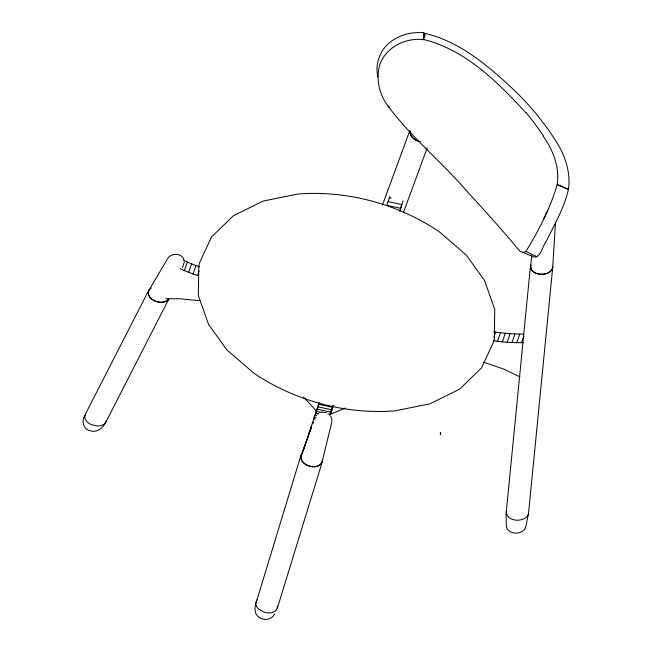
<?xml version="1.0" encoding="UTF-8"?>
<svg xmlns="http://www.w3.org/2000/svg" width="652" height="652" viewBox="0 0 652 652"><rect width="100%" height="100%" fill="white"/><g stroke="black" fill="none" stroke-linecap="round" stroke-linejoin="round"><path stroke-width="0.98" d="M440.589 434.069C440.858 433.873 440.084 434.273 440.638 432.912M440.124 433.963L440.605 433.922M440.491 433.735L440.581 433.091M148.974 289.895L85.681 413.645L84.752 417.435A11.712 7.897 11.9 0 0 88.696 423.14L91.117 424.525L96.692 425.927A10.603 7.148 11.9 0 0 104.075 424.167L105.583 422.667L168.876 298.918C162.601 308.404 140.302 296.668 151.313 287.98M440.589 433.8L440.507 433.987M555.488 222.348L552.709 267.442C550.663 277.695 528.422 276.13 530.899 264.867C528.658 276.399 551.51 277.622 552.79 266.725L528.593 512.627L525.805 526.93C523.091 535.496 507.558 535.202 506.254 525.911L506.131 513.32L530.321 267.418M302.487 453.075C294.272 464.534 321.167 473.596 322.479 459.856M300.906 455.479L255.82 603.679A10.603 7.408 19.5 0 0 259.439 609.702L264.476 612.301L267.32 612.872A11.712 8.191 19.5 0 0 274.842 611.348L276.456 609.873L277.613 606.01M506.335 511.461C505.928 522.007 524.477 523.018 528.397 514.485M525.805 112.706C497.541 81.932 465.552 49.902 423.678 39.503L423.278 39.715C423.287 35.167 426.701 31.435 419.766 32.624C416.302 32.421 412.863 32.861 409.456 33.415C402.52 34.874 395.862 37.767 390.238 42.087C379.88 50.106 374.81 64.238 377.907 76.969M423.278 39.715L424.069 33.056M530.41 266.684L531.893 255.69M388.942 106.211L388.779 107.058C411.982 138.11 442.7 162.764 467.818 192.275C485.691 211.468 503.189 231.134 519.888 251.281L523.091 252.471L525.732 251.688C538.707 230.775 550.321 208.241 557.191 184.54L568.462 189.341C564.282 207.858 554.502 224.402 546.27 241.33C542.415 245.894 541.437 256.733 534.314 257.132L523.091 252.471M183.945 259.496C181.272 252.511 170.368 252.764 167.287 259.292L148.485 290.996C146.692 300.702 161.94 305.519 168.314 299.48M184.337 262.022L182.56 267.434M424.028 33.122C447.508 38.411 468.617 51.28 487.093 66.357A291.444 149.015 26.7 0 1 517.142 93.073A242.259 123.823 26.7 0 1 534.787 112.144A290.947 148.705 26.7 0 1 555.333 140.221C564.852 154.589 570.956 172.046 568.43 189.422L557.15 184.573C559.905 167.336 553.026 150.131 543.255 136.203M311.395 427.598L301.281 454.762C298.078 465.895 319.635 472.072 322.398 460.638L331.86 421.925L331.803 418.983L330.882 416.318M440.467 433.425L440.605 432.985M423.678 39.503L425.422 33.399M84.85 415.446C81.084 421.216 83.44 429.668 90.644 430.874C97.776 433.001 103.904 426.97 106.406 420.866M440.393 433.661L440.532 433.238M277.393 608.047L322.267 461.893M302.561 452.855L319.17 402.512M399.945 211.044L401.762 205.339M316.896 410.32L319.007 403.808M329.92 415.691L333.042 405.854M303.881 448.926L306.138 442.211M306.464 441.265L307.402 438.478M389.872 196.244L386.815 205.307L400.548 208.281L403.091 200.767M307.72 437.549L308.64 434.819M308.95 433.914L311.322 426.913M399.627 211.012L400.548 208.281M199.064 270.963L197.434 275.714L184.386 270.572L187.32 262.022L183.147 260.099M188.648 272.389L191.582 263.848L187.32 262.022M193 274.109L195.934 265.56L191.582 263.848M330.344 414.224L333.319 405.568L330.417 414.24L345.405 408.046M494.004 336.888L495.634 332.145L510.084 333.718L523.532 334.158M493.662 340.817L497.509 341.338L500.443 332.797M497.509 341.338L502.325 341.868L505.259 333.319M502.325 341.868L507.15 342.267L510.084 333.718M507.15 342.267L511.967 342.544L514.901 333.995M511.967 342.544L516.767 342.691L519.701 334.142M516.767 342.691L521.551 342.707L523.833 336.065M315.682 414.159L316.432 411.991M327.875 413.857L329.83 414.281L332.903 405.487M382.374 205.233L409.806 130.677M403.612 212.055L427.166 148.012M312.789 423.849L313.482 421.983M440.344 433.8L440.565 433.132M543.833 218.485L547.843 210.115M525.887 251.387L536.987 256.774M256.978 599.816C254.37 605.537 253.326 614.86 260.319 618.096C265.079 620.745 272.349 619.441 274.402 613.948M148.485 290.996L149.577 289.317M301.281 454.762L302.08 453.637M317.72 413.955L319.007 413.042M321.412 412.137L326.513 412.569M165.763 298.746L180.099 298.803L199.365 300.662M521.551 342.707L523.45 342.667M523.866 252.414L523.034 252.357M420.018 141.59C415.185 140.669 409.749 136.635 409.986 131.076C409.595 136.545 414.974 140.726 419.953 141.565M423.238 39.576C405.878 37.702 387.435 46.488 380.385 62.951C375.177 78.101 379.048 95.029 389 107.327L387.72 105.502M493.711 331.827L495.634 332.145M389.358 197.792L391.314 198.216M388.07 201.59L401.811 204.565M318.559 404.256L332.292 407.239M317.695 406.75L331.428 409.725M316.872 409.097L330.605 412.072M316.098 411.306L321.004 412.366M315.372 413.36L318.315 413.996M314.696 415.267L316.66 415.691M314.068 417.019L316.033 417.443M313.49 418.617L315.454 419.04M483.702 362.251L503.417 368.959L519.872 376.832M195.934 265.56L199.479 266.847M180.213 268.648L184.386 270.572M303.555 397.044L316.603 411.249M526.131 112.69A277.679 142.128 26.7 0 1 543.564 136.211M198.795 266.464L198.322 295.462L208.567 324.419L226.831 349.839L254.101 373.368C295.438 400.972 345.519 414.59 395.153 410.858L429.912 403.824L459.603 389.187L481.551 367.891L493.751 341.567L494.289 338.421L494.762 309.423L484.517 280.466L466.253 255.046L438.983 231.517C397.647 203.913 347.565 190.286 297.931 194.027L263.172 201.06L233.489 215.698L211.533 236.994L199.333 263.31L198.795 266.464"/></g></svg>
